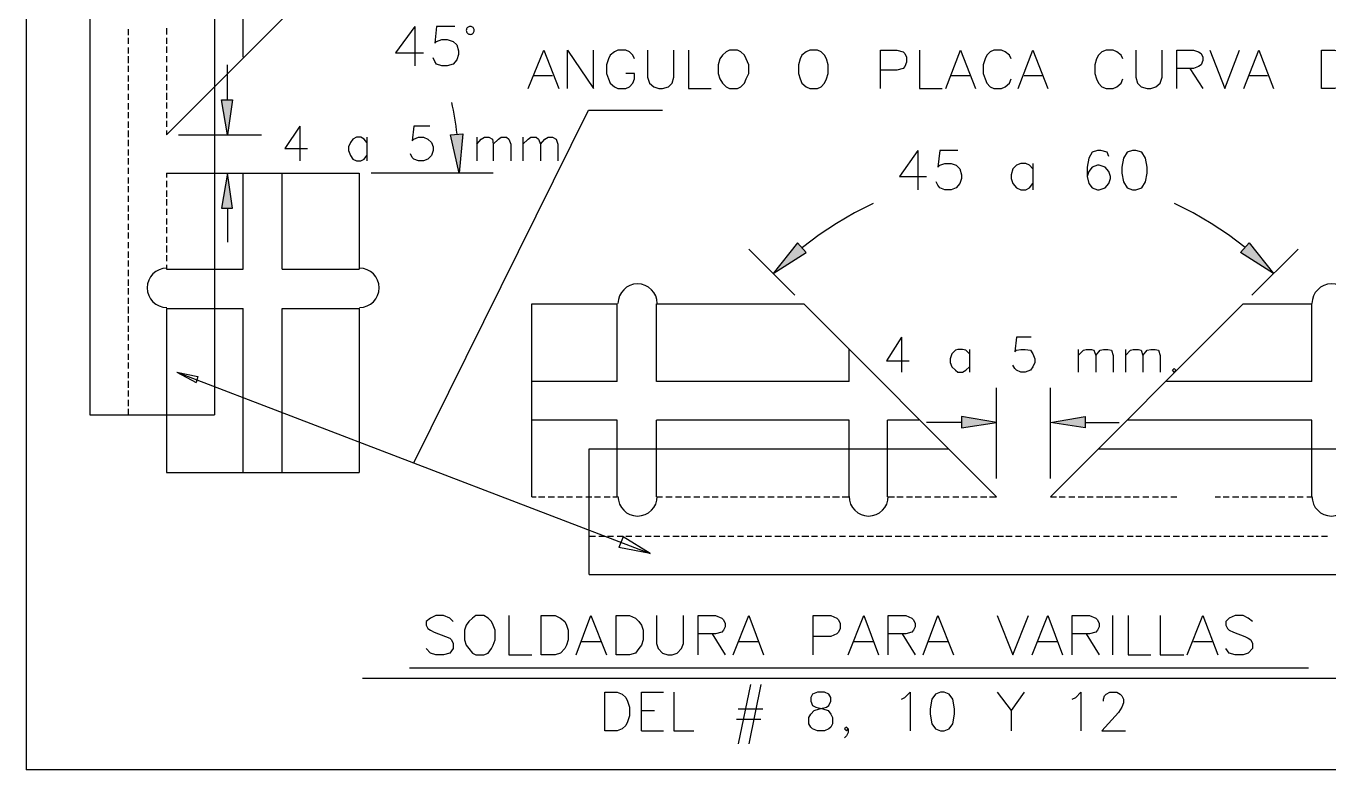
# Model space of a CAD drawing. Header units: metres. Extents: x 2.9 to 42.8, y 1.7 to 28.7.
# Drawn here: x 26.321 to 28.957, y 17.904 to 19.407 of the extents above; entities that cross this region are included whole.
import ezdxf

# ---------------------------------------------------------------- set-up
doc = ezdxf.new("R2010")
doc.units = ezdxf.units.M
for name, color, linetype in [('NEGRO', 7, 'Continuous'), ('RELLENO_NEGRO', 7, 'Continuous'), ('ROJO', 1, 'Continuous'), ('VERDE', 3, 'Continuous')]:
    doc.layers.add(name, color=color, linetype=linetype)

msp = doc.modelspace()

# ---------------------------------------------------------------- hatches: boundary and pattern name
at = {"layer": 'RELLENO_NEGRO'}
h = msp.add_hatch(color=256, dxfattribs=at)
h.dxf.hatch_style = 1
h.paths.add_polyline_path([(26.7388, 19.2581), (26.7282, 19.1876), (26.7159, 19.2581), (26.7388, 19.2581)])
h = msp.add_hatch(color=256, dxfattribs=at)
h.dxf.hatch_style = 1
h.paths.add_polyline_path([(27.1798, 19.1876), (27.2045, 19.1893), (27.1974, 19.11), (27.1798, 19.1876)])
h = msp.add_hatch(color=256, dxfattribs=at)
h.dxf.hatch_style = 1
h.paths.add_polyline_path([(26.7388, 19.0394), (26.7282, 19.11), (26.7159, 19.0394), (26.7388, 19.0394)])
h = msp.add_hatch(color=256, dxfattribs=at)
h.dxf.hatch_style = 1
h.paths.add_polyline_path([(27.8994, 18.9495), (27.8818, 18.9689), (27.8324, 18.9071), (27.8994, 18.9495)])
h = msp.add_hatch(color=256, dxfattribs=at)
h.dxf.hatch_style = 1
h.paths.add_polyline_path([(28.7778, 18.9495), (28.7955, 18.9689), (28.8449, 18.9071), (28.7778, 18.9495)])
h = msp.add_hatch(color=256, dxfattribs=at)
h.dxf.hatch_style = 1
h.paths.add_polyline_path([(28.2134, 18.5949), (28.284, 18.6055), (28.2134, 18.6178), (28.2134, 18.5949)])
h = msp.add_hatch(color=256, dxfattribs=at)
h.dxf.hatch_style = 1
h.paths.add_polyline_path([(28.4639, 18.5949), (28.3933, 18.6055), (28.4639, 18.6178), (28.4639, 18.5949)])

# ---------------------------------------------------------------- linework, layer by layer
at = {"layer": 'NEGRO', "lineweight": -3}
for points in [[(26.3208, 23.3645), (26.3208, 17.9035)], [(26.4495, 20.3764), (26.4495, 18.6214)], [(26.7018, 20.3764), (26.7018, 18.6214)], [(26.76, 19.3446), (26.76, 19.7732)], [(26.6047, 19.1876), (26.9946, 19.5774)], [(26.6047, 19.4028), (26.6047, 19.3904)], [(27.1074, 19.4063), (27.0686, 19.3534), (27.1251, 19.3534)], [(27.1074, 19.4063), (27.1074, 19.3269)], [(27.1886, 19.4063), (27.1515, 19.4063), (27.148, 19.3728), (27.1515, 19.3763), (27.1621, 19.3798), (27.1727, 19.3798), (27.1851, 19.3763), (27.1921, 19.3693), (27.1956, 19.3569), (27.1956, 19.3499), (27.1921, 19.3393), (27.1851, 19.3305), (27.1727, 19.3269), (27.1621, 19.3269), (27.1515, 19.3305), (27.148, 19.3358), (27.1445, 19.3428)], [(26.5271, 19.401), (26.5271, 19.3887)], [(26.5271, 19.3834), (26.5271, 19.371)], [(26.6047, 19.3834), (26.6047, 19.371)], [(26.5271, 19.364), (26.5271, 19.3516)], [(26.6047, 19.3657), (26.6047, 19.3534)], [(26.5271, 19.3463), (26.5271, 19.3322)], [(26.5271, 19.3269), (26.5271, 19.3146)], [(26.6047, 19.3463), (26.6047, 19.334)], [(26.6047, 19.3269), (26.6047, 19.3146)], [(26.7282, 19.2581), (26.7282, 19.3287)], [(26.5271, 19.3075), (26.5271, 19.2952)], [(26.6047, 19.3093), (26.6047, 19.2969)], [(26.5271, 19.2899), (26.5271, 19.2775)], [(26.5271, 19.2705), (26.5271, 19.2581)], [(26.6047, 19.2899), (26.6047, 19.2775)], [(26.6047, 19.2722), (26.6047, 19.2581)], [(26.5271, 19.2511), (26.5271, 19.2387)], [(26.6047, 19.2528), (26.6047, 19.2405)], [(27.1929, 19.1887), (27.1919, 19.1968), (27.1908, 19.2049), (27.1896, 19.2129), (27.1883, 19.221), (27.1869, 19.229), (27.1854, 19.237), (27.1838, 19.245), (27.1821, 19.2529)], [(26.5271, 19.2334), (26.5271, 19.2211)], [(26.6047, 19.2334), (26.6047, 19.2211)], [(27.1057, 18.5244), (27.4585, 19.237)], [(27.4585, 19.237), (27.6084, 19.237)], [(26.5271, 19.214), (26.5271, 19.2017)], [(26.5271, 19.1964), (26.5271, 19.1823)], [(26.6047, 19.2158), (26.6047, 19.2035)], [(26.6047, 19.1964), (26.6047, 19.1876)], [(26.8746, 19.2052), (26.8446, 19.1594), (26.8905, 19.1594)], [(26.8746, 19.2052), (26.8746, 19.1347)], [(27.1374, 19.2052), (27.1057, 19.2052), (27.1022, 19.1752), (27.1057, 19.1788), (27.1145, 19.1823), (27.1251, 19.1823), (27.1339, 19.1788), (27.141, 19.1717), (27.1445, 19.1629), (27.1445, 19.1558), (27.141, 19.1453), (27.1339, 19.1382), (27.1251, 19.1347), (27.1145, 19.1347), (27.1057, 19.1382), (27.1022, 19.1417), (27.0986, 19.1488)], [(26.5271, 19.177), (26.5271, 19.1647)], [(26.6294, 19.1876), (26.797, 19.1876)], [(27.0104, 19.1717), (27.0051, 19.1788), (26.9981, 19.1823), (26.9893, 19.1823), (26.9822, 19.1788), (26.9769, 19.1717), (26.9734, 19.1629), (26.9734, 19.1558), (26.9769, 19.1453), (26.9822, 19.1382), (26.9893, 19.1347), (26.9981, 19.1347), (27.0051, 19.1382), (27.0104, 19.1453)], [(27.0104, 19.1823), (27.0104, 19.1347)], [(27.2327, 19.1823), (27.2327, 19.1347)], [(27.2327, 19.1682), (27.2415, 19.1788), (27.2486, 19.1823), (27.2574, 19.1823), (27.2644, 19.1788), (27.2662, 19.1682), (27.2662, 19.1347)], [(27.2662, 19.1682), (27.2768, 19.1788), (27.2821, 19.1823), (27.2927, 19.1823), (27.2979, 19.1788), (27.3015, 19.1682), (27.3015, 19.1347)], [(27.3262, 19.1823), (27.3262, 19.1347)], [(27.3262, 19.1682), (27.3368, 19.1788), (27.342, 19.1823), (27.3526, 19.1823), (27.3579, 19.1788), (27.3614, 19.1682), (27.3614, 19.1347)], [(27.3614, 19.1682), (27.3703, 19.1788), (27.3773, 19.1823), (27.3861, 19.1823), (27.3932, 19.1788), (27.3967, 19.1682), (27.3967, 19.1347)], [(26.5271, 19.1576), (26.5271, 19.1453)], [(26.5271, 19.14), (26.5271, 19.1276)], [(28.1252, 19.1558), (28.0882, 19.1029), (28.1428, 19.1029)], [(28.1252, 19.1558), (28.1252, 19.0765)], [(28.2063, 19.1558), (28.1693, 19.1558), (28.1658, 19.1223), (28.1693, 19.1258), (28.1799, 19.1294), (28.1922, 19.1294), (28.2028, 19.1258), (28.2099, 19.1188), (28.2134, 19.1064), (28.2134, 19.0994), (28.2099, 19.0888), (28.2028, 19.08), (28.1922, 19.0765), (28.1799, 19.0765), (28.1693, 19.08), (28.1658, 19.0853), (28.1622, 19.0923)], [(28.5115, 19.1435), (28.508, 19.1523), (28.4956, 19.1558), (28.4886, 19.1558), (28.478, 19.1523), (28.4709, 19.14), (28.4674, 19.1223), (28.4674, 19.1029), (28.4709, 19.0888), (28.478, 19.08), (28.4886, 19.0765), (28.4921, 19.0765), (28.5044, 19.08), (28.5115, 19.0888), (28.515, 19.0994), (28.515, 19.1029), (28.5115, 19.1135), (28.5044, 19.1223), (28.4921, 19.1258), (28.4886, 19.1258), (28.478, 19.1223), (28.4709, 19.1135), (28.4674, 19.1029)], [(26.5271, 19.1206), (26.5271, 19.1082)], [(28.358, 19.1188), (28.351, 19.1258), (28.3439, 19.1294), (28.3333, 19.1294), (28.3245, 19.1258), (28.3175, 19.1188), (28.3139, 19.1064), (28.3139, 19.0994), (28.3175, 19.0888), (28.3245, 19.08), (28.3333, 19.0765), (28.3439, 19.0765), (28.351, 19.08), (28.358, 19.0888)], [(28.358, 19.1294), (28.358, 19.0765)], [(26.5271, 19.1012), (26.5271, 19.0888)], [(26.6047, 19.11), (26.9946, 19.11)], [(26.6047, 19.11), (26.6047, 19.1012)], [(26.6047, 19.0941), (26.6047, 19.0818)], [(26.6294, 19.11), (26.797, 19.11)], [(26.76, 18.9159), (26.76, 19.11)], [(26.8393, 18.9159), (26.8393, 19.11)], [(26.9946, 19.11), (26.9946, 18.9159)], [(27.2662, 19.11), (27.0193, 19.11)], [(26.5271, 19.0835), (26.5271, 19.0712)], [(26.5271, 19.0641), (26.5271, 19.0518)], [(26.6047, 19.0747), (26.6047, 19.0623)], [(26.5271, 19.0447), (26.5271, 19.0324)], [(26.6047, 19.0571), (26.6047, 19.0447)], [(26.6047, 19.0377), (26.6047, 19.0253)], [(26.7282, 19.0394), (26.7282, 18.9706)], [(28.0345, 19.0487), (28.0155, 19.0394), (27.9969, 19.0296), (27.9785, 19.0192), (27.9605, 19.0083), (27.9428, 18.9969), (27.9254, 18.985), (27.9084, 18.9725), (27.8918, 18.9596)], [(28.7873, 18.9596), (28.7706, 18.9725), (28.7536, 18.985), (28.7363, 18.9969), (28.7186, 19.0083), (28.7005, 19.0192), (28.6822, 19.0296), (28.6635, 19.0394), (28.6446, 19.0487)], [(26.5271, 19.0271), (26.5271, 19.0147)], [(26.5271, 19.0077), (26.5271, 18.9953)], [(26.6047, 19.0183), (26.6047, 19.0059)], [(26.5271, 18.99), (26.5271, 18.9777)], [(26.6047, 19.0006), (26.6047, 18.9883)], [(26.6047, 18.9812), (26.6047, 18.9689)], [(26.5271, 18.9706), (26.5271, 18.9583)], [(26.6047, 18.9636), (26.6047, 18.9495)], [(27.783, 18.9565), (27.8765, 18.863)], [(28.8943, 18.9565), (28.8008, 18.863)], [(26.5271, 18.9512), (26.5271, 18.9389)], [(26.5271, 18.9336), (26.5271, 18.9212)], [(26.6047, 18.9442), (26.6047, 18.9318)], [(26.5271, 18.9142), (26.5271, 18.9018)], [(26.6056, 18.9177), (26.5976, 18.9169), (26.5902, 18.9146), (26.5834, 18.9109), (26.5776, 18.9061), (26.5727, 18.9002), (26.569, 18.8935), (26.5667, 18.886), (26.5659, 18.878), (26.5667, 18.87), (26.569, 18.8626), (26.5727, 18.8558), (26.5776, 18.85), (26.5834, 18.8451), (26.5902, 18.8415), (26.5976, 18.8391), (26.6056, 18.8383)], [(26.6047, 18.9248), (26.6047, 18.9159)], [(26.6047, 18.9159), (26.76, 18.9159)], [(26.8393, 18.9159), (26.9946, 18.9159)], [(26.9954, 18.8383), (27.0034, 18.8391), (27.0109, 18.8415), (27.0176, 18.8451), (27.0235, 18.85), (27.0283, 18.8558), (27.032, 18.8626), (27.0343, 18.87), (27.0351, 18.878), (27.0343, 18.886), (27.032, 18.8935), (27.0283, 18.9002), (27.0235, 18.9061), (27.0176, 18.9109), (27.0109, 18.9146), (27.0034, 18.9169), (26.9954, 18.9177)], [(26.5271, 18.8948), (26.5271, 18.8824)], [(26.5271, 18.8771), (26.5271, 18.8648)], [(27.5978, 18.8463), (27.597, 18.8543), (27.5947, 18.8617), (27.591, 18.8685), (27.5862, 18.8743), (27.5803, 18.8792), (27.5736, 18.8828), (27.5661, 18.8852), (27.5581, 18.886), (27.5501, 18.8852), (27.5427, 18.8828), (27.5359, 18.8792), (27.5301, 18.8743), (27.5252, 18.8685), (27.5215, 18.8617), (27.5192, 18.8543), (27.5184, 18.8463)], [(29.0019, 18.8463), (29.0011, 18.8543), (28.9987, 18.8617), (28.9951, 18.8685), (28.9902, 18.8743), (28.9844, 18.8792), (28.9776, 18.8828), (28.9702, 18.8852), (28.9622, 18.886), (28.9542, 18.8852), (28.9467, 18.8828), (28.94, 18.8792), (28.9341, 18.8743), (28.9293, 18.8685), (28.9256, 18.8617), (28.9233, 18.8543), (28.9225, 18.8463)], [(26.5271, 18.8577), (26.5271, 18.8454)], [(26.5271, 18.8401), (26.5271, 18.826)], [(26.6047, 18.8366), (26.6047, 18.505)], [(26.6047, 18.8366), (26.76, 18.8366)], [(26.76, 18.505), (26.76, 18.8366)], [(26.8393, 18.505), (26.8393, 18.8366)], [(26.8393, 18.8366), (26.9946, 18.8366)], [(26.9946, 18.8366), (26.9946, 18.505)], [(27.3438, 18.4556), (27.3438, 18.8454)], [(27.3438, 18.8454), (27.5167, 18.8454)], [(27.5167, 18.6884), (27.5167, 18.8454)], [(27.596, 18.8454), (27.8941, 18.8454)], [(27.596, 18.6884), (27.596, 18.8454)], [(28.284, 18.4556), (27.8941, 18.8454)], [(28.3933, 18.4556), (28.7831, 18.8454)], [(28.7831, 18.8454), (28.9225, 18.8454)], [(28.9225, 18.6884), (28.9225, 18.8454)], [(26.5271, 18.8207), (26.5271, 18.8083)], [(26.5271, 18.8013), (26.5271, 18.7889)], [(26.5271, 18.7837), (26.5271, 18.7713)], [(28.0917, 18.7784), (28.0617, 18.7307), (28.1076, 18.7307)], [(28.0917, 18.7784), (28.0917, 18.7078)], [(28.3545, 18.7784), (28.3245, 18.7784), (28.321, 18.7484), (28.3245, 18.7519), (28.3333, 18.7537), (28.3422, 18.7537), (28.3528, 18.7519), (28.358, 18.7448), (28.3616, 18.7343), (28.3616, 18.7272), (28.358, 18.7184), (28.3528, 18.7113), (28.3422, 18.7078), (28.3333, 18.7078), (28.3245, 18.7113), (28.321, 18.7149), (28.3175, 18.7219)], [(26.5271, 18.7643), (26.5271, 18.7519)], [(26.5271, 18.7448), (26.5271, 18.7325)], [(27.9859, 18.6884), (27.9859, 18.7537)], [(28.2293, 18.7448), (28.2222, 18.7519), (28.2152, 18.7537), (28.2063, 18.7537), (28.2011, 18.7519), (28.194, 18.7448), (28.1905, 18.7343), (28.1905, 18.7272), (28.194, 18.7184), (28.2011, 18.7113), (28.2063, 18.7078), (28.2152, 18.7078), (28.2222, 18.7113), (28.2293, 18.7184)], [(28.2293, 18.7537), (28.2293, 18.7078)], [(28.4498, 18.7537), (28.4498, 18.7078)], [(28.4498, 18.7413), (28.4603, 18.7519), (28.4656, 18.7537), (28.4762, 18.7537), (28.4815, 18.7519), (28.485, 18.7413), (28.485, 18.7078)], [(28.485, 18.7413), (28.4939, 18.7519), (28.5009, 18.7537), (28.5097, 18.7537), (28.5168, 18.7519), (28.5203, 18.7413), (28.5203, 18.7078)], [(28.545, 18.7537), (28.545, 18.7078)], [(28.545, 18.7413), (28.5556, 18.7519), (28.5609, 18.7537), (28.5715, 18.7537), (28.5768, 18.7519), (28.5803, 18.7413), (28.5803, 18.7078)], [(28.5803, 18.7413), (28.5891, 18.7519), (28.5962, 18.7537), (28.605, 18.7537), (28.612, 18.7519), (28.6156, 18.7413), (28.6156, 18.7078)], [(26.5271, 18.7272), (26.5271, 18.7149)], [(26.5271, 18.7078), (26.5271, 18.6955)], [(26.5271, 18.6902), (26.5271, 18.6761)], [(26.6259, 18.7078), (27.5837, 18.3409)], [(26.6259, 18.7078), (26.6647, 18.6866)], [(26.6259, 18.7078), (26.6682, 18.699)], [(26.6682, 18.699), (26.6647, 18.6866)], [(26.5271, 18.6708), (26.5271, 18.6584)], [(27.5167, 18.6884), (27.3438, 18.6884)], [(27.9859, 18.6884), (27.596, 18.6884)], [(28.284, 18.4926), (28.284, 18.6761)], [(28.3933, 18.4926), (28.3933, 18.6761)], [(28.7267, 18.6884), (28.6279, 18.6884)], [(28.9225, 18.6884), (28.7267, 18.6884)], [(26.5271, 18.6514), (26.5271, 18.639)], [(26.4495, 18.6214), (26.7018, 18.6214)], [(26.5271, 18.6337), (26.5271, 18.6214)], [(27.5167, 18.6108), (27.3438, 18.6108)], [(27.5167, 18.4556), (27.5167, 18.6108)], [(27.596, 18.4556), (27.596, 18.6108)], [(27.9859, 18.6108), (27.596, 18.6108)], [(27.9859, 18.4556), (27.9859, 18.6108)], [(28.0635, 18.4556), (28.0635, 18.6108)], [(28.127, 18.6108), (28.0635, 18.6108)], [(28.7267, 18.6108), (28.5485, 18.6108)], [(28.9225, 18.6108), (28.7267, 18.6108)], [(28.9225, 18.4556), (28.9225, 18.6108)], [(28.2134, 18.6055), (28.1428, 18.6055)], [(28.4639, 18.6055), (28.5327, 18.6055)], [(27.4602, 18.2986), (27.4602, 18.5526)], [(27.4602, 18.5526), (28.1869, 18.5526)], [(28.4903, 18.5526), (29.2153, 18.5526)], [(26.6047, 18.505), (26.9946, 18.505)], [(27.3438, 18.4556), (27.3526, 18.4556)], [(27.3579, 18.4556), (27.3703, 18.4556)], [(27.3773, 18.4556), (27.3897, 18.4556)], [(27.3967, 18.4556), (27.4091, 18.4556)], [(27.4144, 18.4556), (27.4267, 18.4556)], [(27.4338, 18.4556), (27.4461, 18.4556)], [(27.4532, 18.4556), (27.4655, 18.4556)], [(27.4708, 18.4556), (27.4832, 18.4556)], [(27.4902, 18.4556), (27.5026, 18.4556)], [(27.5078, 18.4556), (27.5167, 18.4556)], [(27.5184, 18.4565), (27.5192, 18.4485), (27.5215, 18.441), (27.5252, 18.4343), (27.5301, 18.4284), (27.5359, 18.4235), (27.5427, 18.4199), (27.5501, 18.4176), (27.5581, 18.4168), (27.5661, 18.4176), (27.5736, 18.4199), (27.5803, 18.4235), (27.5862, 18.4284), (27.591, 18.4343), (27.5947, 18.441), (27.597, 18.4485), (27.5978, 18.4565)], [(27.596, 18.4556), (27.6084, 18.4556)], [(27.6154, 18.4556), (27.6278, 18.4556)], [(27.6348, 18.4556), (27.6472, 18.4556)], [(27.6525, 18.4556), (27.6648, 18.4556)], [(27.6719, 18.4556), (27.6842, 18.4556)], [(27.6913, 18.4556), (27.7036, 18.4556)], [(27.7089, 18.4556), (27.7213, 18.4556)], [(27.7283, 18.4556), (27.7407, 18.4556)], [(27.746, 18.4556), (27.7601, 18.4556)], [(27.7654, 18.4556), (27.7777, 18.4556)], [(27.7848, 18.4556), (27.7971, 18.4556)], [(27.8024, 18.4556), (27.8148, 18.4556)], [(27.8218, 18.4556), (27.8342, 18.4556)], [(27.8412, 18.4556), (27.8536, 18.4556)], [(27.8589, 18.4556), (27.8712, 18.4556)], [(27.8783, 18.4556), (27.8906, 18.4556)], [(27.8977, 18.4556), (27.91, 18.4556)], [(27.9153, 18.4556), (27.9277, 18.4556)], [(27.9347, 18.4556), (27.9471, 18.4556)], [(27.9523, 18.4556), (27.9665, 18.4556)], [(27.9718, 18.4556), (27.9859, 18.4556)], [(27.9859, 18.4565), (27.9867, 18.4485), (27.989, 18.441), (27.9926, 18.4343), (27.9975, 18.4284), (28.0034, 18.4235), (28.0101, 18.4199), (28.0175, 18.4176), (28.0255, 18.4168), (28.0335, 18.4176), (28.041, 18.4199), (28.0477, 18.4235), (28.0536, 18.4284), (28.0585, 18.4343), (28.0621, 18.441), (28.0644, 18.4485), (28.0652, 18.4565)], [(28.0635, 18.4556), (28.0776, 18.4556)], [(28.0829, 18.4556), (28.0952, 18.4556)], [(28.1023, 18.4556), (28.1146, 18.4556)], [(28.1199, 18.4556), (28.1323, 18.4556)], [(28.1393, 18.4556), (28.1517, 18.4556)], [(28.1587, 18.4556), (28.1711, 18.4556)], [(28.1764, 18.4556), (28.1887, 18.4556)], [(28.1958, 18.4556), (28.2081, 18.4556)], [(28.2152, 18.4556), (28.2275, 18.4556)], [(28.2328, 18.4556), (28.2452, 18.4556)], [(28.2522, 18.4556), (28.2646, 18.4556)], [(28.2698, 18.4556), (28.284, 18.4556)], [(28.3933, 18.4556), (28.4057, 18.4556)], [(28.411, 18.4556), (28.4233, 18.4556)], [(28.4304, 18.4556), (28.4427, 18.4556)], [(28.4498, 18.4556), (28.4621, 18.4556)], [(28.4674, 18.4556), (28.4797, 18.4556)], [(28.4868, 18.4556), (28.4992, 18.4556)], [(28.5044, 18.4556), (28.5186, 18.4556)], [(28.5238, 18.4556), (28.5362, 18.4556)], [(28.5433, 18.4556), (28.5556, 18.4556)], [(28.5609, 18.4556), (28.5732, 18.4556)], [(28.5803, 18.4556), (28.5926, 18.4556)], [(28.5997, 18.4556), (28.612, 18.4556)], [(28.6173, 18.4556), (28.6297, 18.4556)], [(28.6367, 18.4556), (28.6491, 18.4556)], [(28.7267, 18.4556), (28.7373, 18.4556)], [(28.7426, 18.4556), (28.7549, 18.4556)], [(28.762, 18.4556), (28.7743, 18.4556)], [(28.7814, 18.4556), (28.7937, 18.4556)], [(28.799, 18.4556), (28.8114, 18.4556)], [(28.8184, 18.4556), (28.8308, 18.4556)], [(28.8361, 18.4556), (28.8502, 18.4556)], [(28.8555, 18.4556), (28.8678, 18.4556)], [(28.8749, 18.4556), (28.8872, 18.4556)], [(28.8925, 18.4556), (28.9048, 18.4556)], [(28.9119, 18.4556), (28.9225, 18.4556)], [(28.9225, 18.4565), (28.9233, 18.4485), (28.9256, 18.441), (28.9293, 18.4343), (28.9341, 18.4284), (28.94, 18.4235), (28.9467, 18.4199), (28.9542, 18.4176), (28.9622, 18.4168), (28.9702, 18.4176), (28.9776, 18.4199), (28.9844, 18.4235), (28.9902, 18.4284), (28.9951, 18.4343), (28.9987, 18.441), (29.0011, 18.4485), (29.0019, 18.4565)], [(27.4602, 18.3762), (27.4726, 18.3762)], [(27.4796, 18.3762), (27.492, 18.3762)], [(27.4973, 18.3762), (27.5096, 18.3762)], [(27.5167, 18.3762), (27.529, 18.3762)], [(27.529, 18.3744), (27.5202, 18.3533)], [(27.5837, 18.3409), (27.529, 18.3744)], [(27.5343, 18.3762), (27.5467, 18.3762)], [(27.5537, 18.3762), (27.5661, 18.3762)], [(27.5731, 18.3762), (27.5855, 18.3762)], [(27.5908, 18.3762), (27.6031, 18.3762)], [(27.6102, 18.3762), (27.6225, 18.3762)], [(27.6296, 18.3762), (27.6419, 18.3762)], [(27.6472, 18.3762), (27.6595, 18.3762)], [(27.6666, 18.3762), (27.6789, 18.3762)], [(27.6842, 18.3762), (27.6983, 18.3762)], [(27.7036, 18.3762), (27.716, 18.3762)], [(27.723, 18.3762), (27.7354, 18.3762)], [(27.7407, 18.3762), (27.753, 18.3762)], [(27.7601, 18.3762), (27.7724, 18.3762)], [(27.7795, 18.3762), (27.7918, 18.3762)], [(27.7971, 18.3762), (27.8095, 18.3762)], [(27.8165, 18.3762), (27.8289, 18.3762)], [(27.8359, 18.3762), (27.8483, 18.3762)], [(27.8536, 18.3762), (27.8659, 18.3762)], [(27.873, 18.3762), (27.8853, 18.3762)], [(27.8906, 18.3762), (27.9047, 18.3762)], [(27.91, 18.3762), (27.9224, 18.3762)], [(27.9294, 18.3762), (27.9418, 18.3762)], [(27.9471, 18.3762), (27.9594, 18.3762)], [(27.9665, 18.3762), (27.9788, 18.3762)], [(27.9859, 18.3762), (27.9982, 18.3762)], [(28.0035, 18.3762), (28.0158, 18.3762)], [(28.0229, 18.3762), (28.0353, 18.3762)], [(28.0405, 18.3762), (28.0547, 18.3762)], [(28.0599, 18.3762), (28.0723, 18.3762)], [(28.0793, 18.3762), (28.0917, 18.3762)], [(28.097, 18.3762), (28.1093, 18.3762)], [(28.1164, 18.3762), (28.1287, 18.3762)], [(28.1358, 18.3762), (28.1481, 18.3762)], [(28.1534, 18.3762), (28.1658, 18.3762)], [(28.1728, 18.3762), (28.1852, 18.3762)], [(28.1922, 18.3762), (28.2046, 18.3762)], [(28.2099, 18.3762), (28.2222, 18.3762)], [(28.2293, 18.3762), (28.2416, 18.3762)], [(28.2469, 18.3762), (28.261, 18.3762)], [(28.2663, 18.3762), (28.2787, 18.3762)], [(28.2857, 18.3762), (28.2981, 18.3762)], [(28.3034, 18.3762), (28.3157, 18.3762)], [(28.3228, 18.3762), (28.3351, 18.3762)], [(28.3422, 18.3762), (28.3545, 18.3762)], [(28.3598, 18.3762), (28.3722, 18.3762)], [(28.3792, 18.3762), (28.3916, 18.3762)], [(28.3986, 18.3762), (28.411, 18.3762)], [(28.4162, 18.3762), (28.4286, 18.3762)], [(28.4357, 18.3762), (28.448, 18.3762)], [(28.4533, 18.3762), (28.4674, 18.3762)], [(28.4727, 18.3762), (28.485, 18.3762)], [(28.4921, 18.3762), (28.5044, 18.3762)], [(28.5097, 18.3762), (28.5221, 18.3762)], [(28.5291, 18.3762), (28.5415, 18.3762)], [(28.5485, 18.3762), (28.5609, 18.3762)], [(28.5662, 18.3762), (28.5785, 18.3762)], [(28.5856, 18.3762), (28.5979, 18.3762)], [(28.6032, 18.3762), (28.6173, 18.3762)], [(28.6226, 18.3762), (28.635, 18.3762)], [(28.642, 18.3762), (28.6544, 18.3762)], [(28.6597, 18.3762), (28.672, 18.3762)], [(28.6791, 18.3762), (28.6914, 18.3762)], [(28.6985, 18.3762), (28.7108, 18.3762)], [(28.7161, 18.3762), (28.7285, 18.3762)], [(28.7355, 18.3762), (28.7479, 18.3762)], [(28.7549, 18.3762), (28.7673, 18.3762)], [(28.7726, 18.3762), (28.7849, 18.3762)], [(28.792, 18.3762), (28.8043, 18.3762)], [(28.8096, 18.3762), (28.8237, 18.3762)], [(28.829, 18.3762), (28.8413, 18.3762)], [(28.8484, 18.3762), (28.8608, 18.3762)], [(28.866, 18.3762), (28.8784, 18.3762)], [(28.8854, 18.3762), (28.8978, 18.3762)], [(28.9048, 18.3762), (28.9172, 18.3762)], [(28.9225, 18.3762), (28.9348, 18.3762)], [(28.9419, 18.3762), (28.9542, 18.3762)], [(27.5837, 18.3409), (27.5202, 18.3533)], [(27.4602, 18.2986), (29.2153, 18.2986)], [(33.3834, 17.9035), (26.3208, 17.9035)]]:
    msp.add_lwpolyline(points, dxfattribs=at)
for points in [[(27.2274, 19.3984), (27.2272, 19.4), (27.2268, 19.4015), (27.226, 19.4028), (27.2251, 19.404), (27.2239, 19.405), (27.2225, 19.4057), (27.2211, 19.4061), (27.2195, 19.4063), (27.2179, 19.4061), (27.2164, 19.4057), (27.215, 19.405), (27.2138, 19.404), (27.2129, 19.4028), (27.2121, 19.4015), (27.2117, 19.4), (27.2115, 19.3984), (27.2117, 19.3968), (27.2121, 19.3953), (27.2129, 19.3939), (27.2138, 19.3928), (27.215, 19.3918), (27.2164, 19.3911), (27.2179, 19.3906), (27.2195, 19.3904), (27.2211, 19.3906), (27.2225, 19.3911), (27.2239, 19.3918), (27.2251, 19.3928), (27.226, 19.3939), (27.2268, 19.3953), (27.2272, 19.3968)], [(26.7388, 19.2581), (26.7282, 19.1876), (26.7159, 19.2581)], [(27.1798, 19.1876), (27.2045, 19.1893), (27.1974, 19.11)], [(28.5591, 19.1558), (28.5485, 19.1523), (28.5415, 19.14), (28.538, 19.1223), (28.538, 19.11), (28.5415, 19.0923), (28.5485, 19.08), (28.5591, 19.0765), (28.5662, 19.0765), (28.5785, 19.08), (28.5856, 19.0923), (28.5891, 19.11), (28.5891, 19.1223), (28.5856, 19.14), (28.5785, 19.1523), (28.5662, 19.1558)], [(26.7388, 19.0394), (26.7282, 19.11), (26.7159, 19.0394)], [(27.8994, 18.9495), (27.8818, 18.9689), (27.8324, 18.9071)], [(28.7778, 18.9495), (28.7955, 18.9689), (28.8449, 18.9071)], [(28.6438, 18.7149), (28.6473, 18.7113), (28.6438, 18.7078), (28.6403, 18.7113)], [(28.2134, 18.5949), (28.284, 18.6055), (28.2134, 18.6178)], [(28.4639, 18.5949), (28.3933, 18.6055), (28.4639, 18.6178)]]:
    msp.add_lwpolyline(points, close=True, dxfattribs=at)
at = {"layer": 'ROJO', "lineweight": -3}
for points in [[(27.3368, 19.2811), (27.3685, 19.3587), (27.3985, 19.2811)], [(27.4161, 19.2811), (27.4161, 19.3587), (27.469, 19.2811), (27.469, 19.3587)], [(27.5519, 19.341), (27.5484, 19.3481), (27.5414, 19.3552), (27.5343, 19.3587), (27.5184, 19.3587), (27.5114, 19.3552), (27.5026, 19.3481), (27.499, 19.341), (27.4955, 19.3287), (27.4955, 19.3111), (27.499, 19.3005), (27.5026, 19.2917), (27.5114, 19.2846), (27.5184, 19.2811), (27.5343, 19.2811), (27.5414, 19.2846), (27.5484, 19.2917), (27.5519, 19.3005), (27.5519, 19.3111), (27.5343, 19.3111)], [(27.5784, 19.3587), (27.5784, 19.304), (27.5819, 19.2917), (27.5908, 19.2846), (27.6013, 19.2811), (27.6084, 19.2811), (27.6207, 19.2846), (27.6278, 19.2917), (27.6313, 19.304), (27.6313, 19.3587)], [(27.6613, 19.3587), (27.6613, 19.2811), (27.7072, 19.2811)], [(28.0494, 19.2811), (28.0494, 19.3587), (28.0829, 19.3587), (28.0952, 19.3552), (28.0987, 19.3516), (28.1023, 19.3446), (28.1023, 19.334), (28.0987, 19.3252), (28.0952, 19.3216), (28.0829, 19.3181), (28.0494, 19.3181)], [(28.1287, 19.3587), (28.1287, 19.2811), (28.1746, 19.2811)], [(28.1817, 19.2811), (28.2116, 19.3587), (28.2416, 19.2811)], [(28.3139, 19.341), (28.3104, 19.3481), (28.3016, 19.3552), (28.2945, 19.3587), (28.2787, 19.3587), (28.2716, 19.3552), (28.2646, 19.3481), (28.261, 19.341), (28.2575, 19.3287), (28.2575, 19.3111), (28.261, 19.3005), (28.2646, 19.2917), (28.2716, 19.2846), (28.2787, 19.2811), (28.2945, 19.2811), (28.3016, 19.2846), (28.3104, 19.2917), (28.3139, 19.3005)], [(28.3281, 19.2811), (28.358, 19.3587), (28.388, 19.2811)], [(28.5397, 19.341), (28.5362, 19.3481), (28.5274, 19.3552), (28.5203, 19.3587), (28.5062, 19.3587), (28.4974, 19.3552), (28.4903, 19.3481), (28.4868, 19.341), (28.4833, 19.3287), (28.4833, 19.3111), (28.4868, 19.3005), (28.4903, 19.2917), (28.4974, 19.2846), (28.5062, 19.2811), (28.5203, 19.2811), (28.5274, 19.2846), (28.5362, 19.2917), (28.5397, 19.3005)], [(28.5662, 19.3587), (28.5662, 19.304), (28.5697, 19.2917), (28.5768, 19.2846), (28.5891, 19.2811), (28.5962, 19.2811), (28.6068, 19.2846), (28.6156, 19.2917), (28.6191, 19.304), (28.6191, 19.3587)], [(28.6491, 19.2811), (28.6491, 19.3587), (28.6826, 19.3587), (28.6932, 19.3552), (28.6985, 19.3516), (28.702, 19.3446), (28.702, 19.3375), (28.6985, 19.3287), (28.6932, 19.3252), (28.6826, 19.3216), (28.6491, 19.3216)], [(28.7161, 19.3587), (28.7461, 19.2811), (28.7761, 19.3587)], [(28.7849, 19.2811), (28.8149, 19.3587), (28.8449, 19.2811)], [(27.3491, 19.3075), (27.3861, 19.3075)], [(28.1922, 19.3075), (28.231, 19.3075)], [(28.3404, 19.3075), (28.3774, 19.3075)], [(28.6755, 19.3216), (28.702, 19.2811)], [(28.7955, 19.3075), (28.8325, 19.3075)], [(27.1851, 18.2033), (27.178, 18.2104), (27.1657, 18.2157), (27.1498, 18.2157), (27.1392, 18.2104), (27.1304, 18.2033), (27.1304, 18.1963), (27.1339, 18.1892), (27.1392, 18.1857), (27.1462, 18.1822), (27.1692, 18.1733), (27.178, 18.1698), (27.1815, 18.1663), (27.1851, 18.1592), (27.1851, 18.1487), (27.178, 18.1398), (27.1657, 18.1363), (27.1498, 18.1363), (27.1392, 18.1398), (27.1304, 18.1487)], [(27.2979, 18.2157), (27.2979, 18.1363), (27.3438, 18.1363)], [(27.4338, 18.1363), (27.4637, 18.2157), (27.4955, 18.1363)], [(27.596, 18.2157), (27.596, 18.1592), (27.5996, 18.1487), (27.6084, 18.1398), (27.619, 18.1363), (27.6278, 18.1363), (27.6384, 18.1398), (27.6472, 18.1487), (27.6507, 18.1592), (27.6507, 18.2157)], [(27.6807, 18.1363), (27.6807, 18.2157), (27.716, 18.2157), (27.7283, 18.2104), (27.7319, 18.2069), (27.7354, 18.1998), (27.7354, 18.1928), (27.7319, 18.1857), (27.7283, 18.1822), (27.716, 18.1786), (27.6807, 18.1786)], [(27.7513, 18.1363), (27.783, 18.2157), (27.813, 18.1363)], [(27.9135, 18.1363), (27.9135, 18.2157), (27.9488, 18.2157), (27.9612, 18.2104), (27.9647, 18.2069), (27.9682, 18.1998), (27.9682, 18.1892), (27.9647, 18.1822), (27.9612, 18.1786), (27.9488, 18.1733), (27.9135, 18.1733)], [(27.9841, 18.1363), (28.0158, 18.2157), (28.0458, 18.1363)], [(28.0652, 18.1363), (28.0652, 18.2157), (28.1005, 18.2157), (28.1129, 18.2104), (28.1164, 18.2069), (28.1199, 18.1998), (28.1199, 18.1928), (28.1164, 18.1857), (28.1129, 18.1822), (28.1005, 18.1786), (28.0652, 18.1786)], [(28.1358, 18.1363), (28.1658, 18.2157), (28.1975, 18.1363)], [(28.2857, 18.2157), (28.3175, 18.1363), (28.3492, 18.2157)], [(28.3563, 18.1363), (28.388, 18.2157), (28.418, 18.1363)], [(28.4374, 18.1363), (28.4374, 18.2157), (28.4727, 18.2157), (28.485, 18.2104), (28.4886, 18.2069), (28.4921, 18.1998), (28.4921, 18.1928), (28.4886, 18.1857), (28.485, 18.1822), (28.4727, 18.1786), (28.4374, 18.1786)], [(28.5186, 18.2157), (28.5186, 18.1363)], [(28.5503, 18.2157), (28.5503, 18.1363), (28.5962, 18.1363)], [(28.6156, 18.2157), (28.6156, 18.1363), (28.6632, 18.1363)], [(28.6703, 18.1363), (28.702, 18.2157), (28.732, 18.1363)], [(28.8025, 18.2033), (28.7937, 18.2104), (28.7831, 18.2157), (28.7673, 18.2157), (28.7549, 18.2104), (28.7479, 18.2033), (28.7479, 18.1963), (28.7514, 18.1892), (28.7549, 18.1857), (28.7637, 18.1822), (28.7867, 18.1733), (28.7937, 18.1698), (28.799, 18.1663), (28.8025, 18.1592), (28.8025, 18.1487), (28.7937, 18.1398), (28.7831, 18.1363), (28.7673, 18.1363), (28.7549, 18.1398), (28.7479, 18.1487)], [(27.4443, 18.1628), (27.4832, 18.1628)], [(27.7089, 18.1786), (27.7354, 18.1363)], [(27.7636, 18.1628), (27.8024, 18.1628)], [(27.9964, 18.1628), (28.0353, 18.1628)], [(28.0935, 18.1786), (28.1199, 18.1363)], [(28.1464, 18.1628), (28.1852, 18.1628)], [(28.3686, 18.1628), (28.4074, 18.1628)], [(28.4656, 18.1786), (28.4921, 18.1363)], [(28.6826, 18.1628), (28.7214, 18.1628)], [(27.0969, 18.1098), (28.9154, 18.1098)], [(27.5661, 17.9828), (27.5661, 18.0605), (27.6102, 18.0605)], [(27.6313, 18.0605), (27.6313, 17.9828), (27.6719, 17.9828)], [(27.7865, 18.0763), (27.7618, 17.9564)], [(27.8077, 18.0763), (27.783, 17.9564)], [(28.0917, 18.0463), (28.0987, 18.0499), (28.1093, 18.0605), (28.1093, 17.9828)], [(28.2857, 18.0605), (28.3139, 18.0234), (28.3139, 17.9828)], [(28.3404, 18.0605), (28.3139, 18.0234)], [(28.4374, 18.0463), (28.4445, 18.0499), (28.4551, 18.0605), (28.4551, 17.9828)], [(28.5009, 18.0428), (28.5009, 18.0463), (28.5027, 18.0534), (28.5062, 18.0569), (28.5133, 18.0605), (28.5274, 18.0605), (28.5344, 18.0569), (28.538, 18.0534), (28.5415, 18.0463), (28.5415, 18.0393), (28.538, 18.0305), (28.5309, 18.0199), (28.4974, 17.9828), (28.545, 17.9828)], [(27.5661, 18.0234), (27.5925, 18.0234)], [(27.7583, 18.0058), (27.8077, 18.0058)], [(27.7618, 18.0269), (27.8112, 18.0269)], [(27.5661, 17.9828), (27.6102, 17.9828)], [(27.9841, 17.9864), (27.9841, 17.9793), (27.9806, 17.9723), (27.977, 17.9687)]]:
    msp.add_lwpolyline(points, dxfattribs=at)
for points in [[(27.7442, 19.3587), (27.7372, 19.3552), (27.7301, 19.3481), (27.7248, 19.341), (27.7213, 19.3287), (27.7213, 19.3111), (27.7248, 19.3005), (27.7301, 19.2917), (27.7372, 19.2846), (27.7442, 19.2811), (27.7601, 19.2811), (27.7671, 19.2846), (27.7742, 19.2917), (27.7777, 19.3005), (27.783, 19.3111), (27.783, 19.3287), (27.7777, 19.341), (27.7742, 19.3481), (27.7671, 19.3552), (27.7601, 19.3587)], [(27.9065, 19.3587), (27.8994, 19.3552), (27.8906, 19.3481), (27.8871, 19.341), (27.8836, 19.3287), (27.8836, 19.3111), (27.8871, 19.3005), (27.8906, 19.2917), (27.8994, 19.2846), (27.9065, 19.2811), (27.9224, 19.2811), (27.9294, 19.2846), (27.9365, 19.2917), (27.94, 19.3005), (27.9435, 19.3111), (27.9435, 19.3287), (27.94, 19.341), (27.9365, 19.3481), (27.9294, 19.3552), (27.9224, 19.3587)], [(28.9419, 19.2811), (28.9419, 19.3587), (28.9683, 19.3587), (28.9807, 19.3552), (28.9878, 19.3481), (28.9913, 19.341), (28.9948, 19.3287), (28.9948, 19.3111), (28.9913, 19.3005), (28.9878, 19.2917), (28.9807, 19.2846), (28.9683, 19.2811)], [(27.2309, 18.2157), (27.2239, 18.2104), (27.2168, 18.2033), (27.2115, 18.1963), (27.208, 18.1857), (27.208, 18.1663), (27.2115, 18.1557), (27.2168, 18.1487), (27.2239, 18.1398), (27.2309, 18.1363), (27.2468, 18.1363), (27.2556, 18.1398), (27.2627, 18.1487), (27.2662, 18.1557), (27.2697, 18.1663), (27.2697, 18.1857), (27.2662, 18.1963), (27.2627, 18.2033), (27.2556, 18.2104), (27.2468, 18.2157)], [(27.3632, 18.1363), (27.3632, 18.2157), (27.3914, 18.2157), (27.402, 18.2104), (27.4108, 18.2033), (27.4144, 18.1963), (27.4179, 18.1857), (27.4179, 18.1663), (27.4144, 18.1557), (27.4108, 18.1487), (27.402, 18.1398), (27.3914, 18.1363)], [(27.5149, 18.1363), (27.5149, 18.2157), (27.5414, 18.2157), (27.5537, 18.2104), (27.5608, 18.2033), (27.5661, 18.1963), (27.5696, 18.1857), (27.5696, 18.1663), (27.5661, 18.1557), (27.5608, 18.1487), (27.5537, 18.1398), (27.5414, 18.1363)], [(27.492, 17.9828), (27.492, 18.0605), (27.5167, 18.0605), (27.5272, 18.0569), (27.5343, 18.0499), (27.5378, 18.0428), (27.5414, 18.0305), (27.5414, 18.0128), (27.5378, 18.0005), (27.5343, 17.9934), (27.5272, 17.9864), (27.5167, 17.9828)], [(27.9224, 18.0605), (27.9118, 18.0569), (27.9083, 18.0499), (27.9083, 18.0428), (27.9118, 18.034), (27.9188, 18.0305), (27.9329, 18.0269), (27.9435, 18.0234), (27.9488, 18.0164), (27.9523, 18.0093), (27.9523, 17.997), (27.9488, 17.9899), (27.9453, 17.9864), (27.9365, 17.9828), (27.9224, 17.9828), (27.9118, 17.9864), (27.9083, 17.9899), (27.9047, 17.997), (27.9047, 18.0093), (27.9083, 18.0164), (27.9153, 18.0234), (27.9259, 18.0269), (27.94, 18.0305), (27.9453, 18.034), (27.9488, 18.0428), (27.9488, 18.0499), (27.9453, 18.0569), (27.9365, 18.0605)], [(28.1711, 18.0605), (28.1605, 18.0569), (28.1534, 18.0463), (28.1499, 18.0269), (28.1499, 18.0164), (28.1534, 17.997), (28.1605, 17.9864), (28.1711, 17.9828), (28.1781, 17.9828), (28.1887, 17.9864), (28.1958, 17.997), (28.1993, 18.0164), (28.1993, 18.0269), (28.1958, 18.0463), (28.1887, 18.0569), (28.1781, 18.0605)], [(27.9841, 17.9864), (27.9806, 17.9899), (27.977, 17.9864), (27.9806, 17.9828)]]:
    msp.add_lwpolyline(points, close=True, dxfattribs=at)
at = {"layer": 'VERDE', "lineweight": -3}
msp.add_lwpolyline([(27.0016, 18.0887), (29.016, 18.0887)], dxfattribs=at)

doc.saveas('drawing.dxf')
